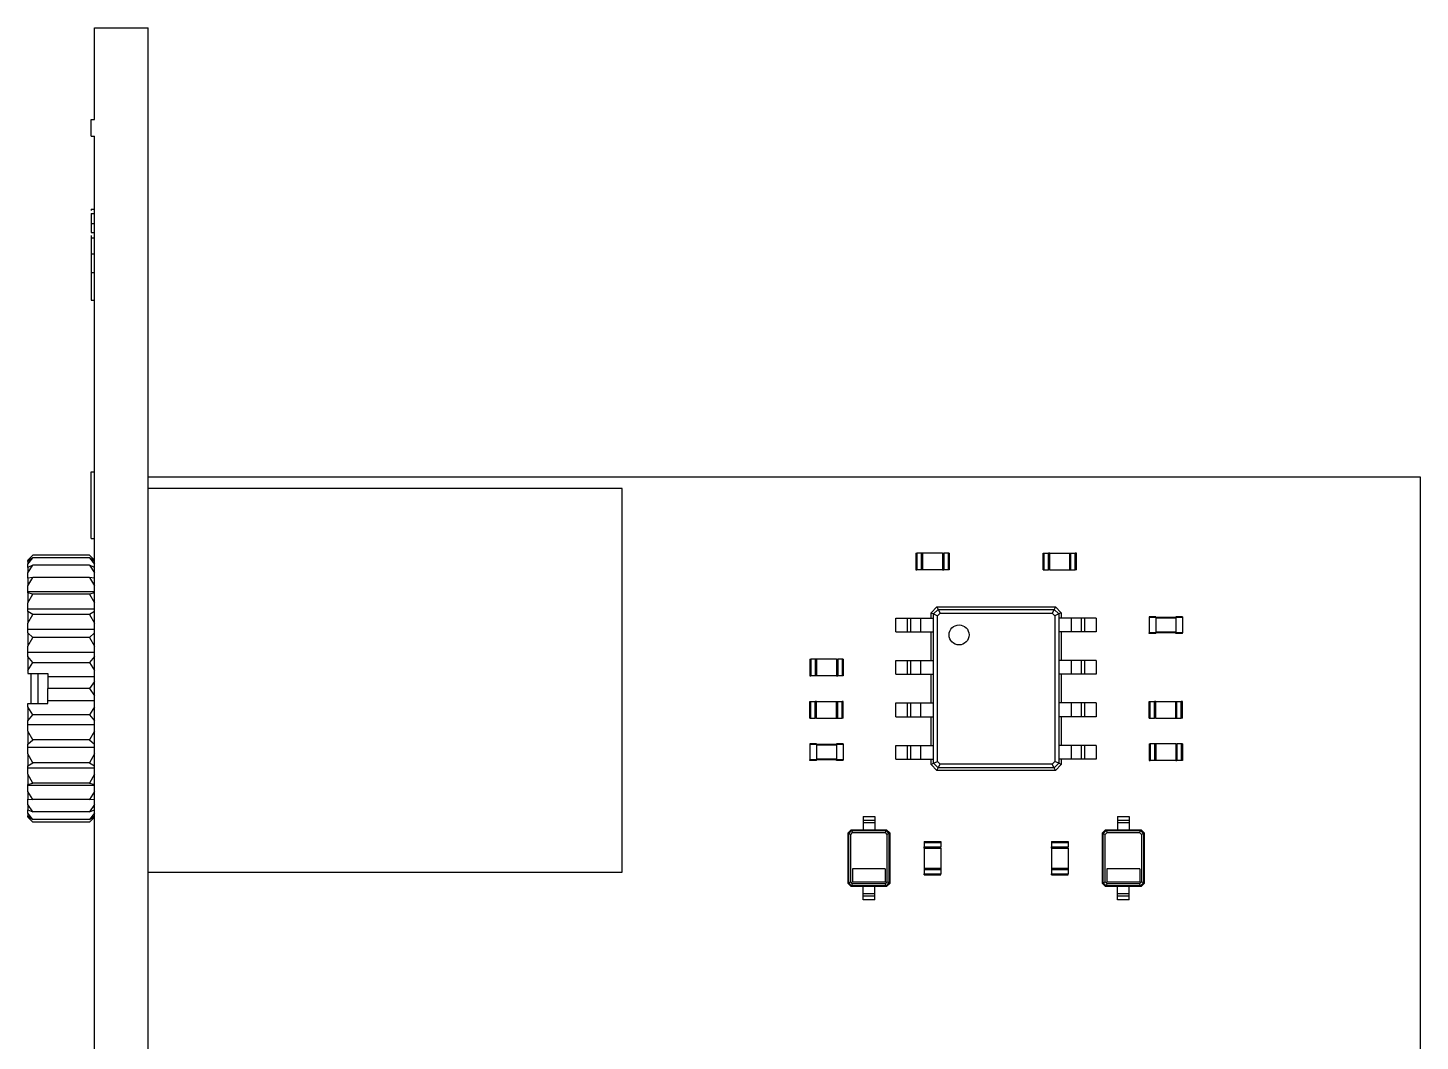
# Model space of a CAD drawing. Extents: x 437 to 795, y 364 to 621.
# Drawn here: x 711.6 to 795, y 560.6 to 621.3 of the extents above; entities that cross this region are included whole.
import ezdxf

# ---------------------------------------------------------------- set-up
doc = ezdxf.new("R2010")
doc.units = 0
doc.layers.get('0').update_dxf_attribs({"linetype": 'CONTINUOUS'})

msp = doc.modelspace()

# ---------------------------------------------------------------- linework, layer by layer
at = {"color": 7, "linetype": 'CONTINUOUS'}
for p, q in [((715.557, 615.845), (715.557, 621.345)), ((715.557, 621.345), (718.757, 621.345)), ((718.757, 364.345), (718.757, 621.345)), ((715.357, 614.845), (715.357, 615.845)), ((715.357, 615.845), (715.557, 615.845)), ((715.357, 614.845), (715.557, 614.845)), ((715.557, 493.345), (715.557, 614.845)), ((715.357, 610.471), (715.557, 610.471)), ((715.357, 610.218), (715.557, 610.218)), ((715.357, 609.61), (715.557, 609.61)), ((715.357, 609.079), (715.557, 609.079)), ((715.357, 608.894), (715.357, 608.759)), ((715.357, 608.759), (715.557, 608.759)), ((715.357, 607.804), (715.557, 607.804)), ((715.357, 606.687), (715.557, 606.687)), ((715.357, 606.547), (715.357, 606.416)), ((715.357, 605.028), (715.557, 605.028)), ((715.357, 590.745), (715.357, 594.745)), ((715.357, 594.745), (715.557, 594.745)), ((718.757, 594.445), (794.957, 594.445)), ((794.957, 594.445), (794.957, 449.665)), ((747.157, 593.745), (718.757, 593.745)), ((747.157, 570.745), (747.157, 593.745)), ((715.357, 590.745), (715.557, 590.745)), ((711.857, 589.745), (711.557, 589.445)), ((711.557, 589.433), (711.857, 589.745)), ((715.257, 589.745), (711.857, 589.745)), ((715.557, 589.445), (715.257, 589.745)), ((715.257, 589.745), (715.557, 589.433)), ((764.747, 589.865), (764.747, 588.865)), ((764.747, 589.865), (764.817, 589.865)), ((764.817, 589.865), (764.817, 588.865)), ((765.077, 589.865), (764.817, 589.865)), ((765.077, 589.865), (765.077, 588.865)), ((765.147, 589.865), (765.077, 589.865)), ((765.147, 589.865), (765.147, 588.865)), ((766.347, 589.865), (765.147, 589.865)), ((766.347, 589.865), (766.347, 588.865)), ((766.347, 589.865), (766.417, 589.865)), ((766.417, 589.865), (766.417, 588.865)), ((766.677, 589.865), (766.417, 589.865)), ((766.677, 589.865), (766.677, 588.865)), ((766.747, 589.865), (766.677, 589.865)), ((766.747, 589.865), (766.747, 588.865)), ((772.367, 588.865), (772.367, 589.865)), ((772.367, 589.865), (772.437, 589.865)), ((772.437, 588.865), (772.437, 589.865)), ((772.437, 589.865), (772.697, 589.865)), ((772.697, 588.865), (772.697, 589.865)), ((772.767, 589.865), (772.697, 589.865)), ((772.767, 589.865), (773.967, 589.865)), ((772.767, 588.865), (772.767, 589.865)), ((773.967, 589.865), (774.037, 589.865)), ((773.967, 588.865), (773.967, 589.865)), ((774.037, 588.865), (774.037, 589.865)), ((774.037, 589.865), (774.297, 589.865)), ((774.297, 588.865), (774.297, 589.865)), ((774.367, 589.865), (774.297, 589.865)), ((774.367, 588.865), (774.367, 589.865)), ((711.557, 589.202), (711.857, 589.591)), ((711.857, 589.591), (711.557, 589.369)), ((711.557, 589.445), (711.557, 589.433)), ((711.557, 589.369), (711.557, 589.433)), ((711.557, 589.369), (711.557, 589.202)), ((711.557, 589.011), (711.557, 589.202)), ((711.557, 588.684), (711.857, 589.136)), ((711.857, 589.136), (711.557, 589.011)), ((711.557, 589.011), (711.557, 588.684)), ((715.257, 589.591), (711.857, 589.591)), ((715.257, 589.136), (711.857, 589.136)), ((715.257, 589.591), (715.557, 589.202)), ((715.557, 589.369), (715.257, 589.591)), ((715.257, 589.136), (715.557, 588.684)), ((715.557, 589.011), (715.257, 589.136)), ((764.747, 588.865), (764.817, 588.865)), ((765.077, 588.865), (764.817, 588.865)), ((765.147, 588.865), (765.077, 588.865)), ((766.347, 588.865), (765.147, 588.865)), ((766.347, 588.865), (766.417, 588.865)), ((766.677, 588.865), (766.417, 588.865)), ((766.747, 588.865), (766.677, 588.865)), ((772.367, 588.865), (772.437, 588.865)), ((772.437, 588.865), (772.697, 588.865)), ((772.767, 588.865), (772.697, 588.865)), ((772.767, 588.865), (773.967, 588.865)), ((773.967, 588.865), (774.037, 588.865)), ((774.037, 588.865), (774.297, 588.865)), ((774.367, 588.865), (774.297, 588.865)), ((711.557, 588.375), (711.557, 588.684)), ((711.557, 587.9), (711.857, 588.397)), ((711.857, 588.397), (711.557, 588.375)), ((711.557, 588.375), (711.557, 587.9)), ((715.257, 588.397), (711.857, 588.397)), ((715.257, 588.397), (715.557, 587.9)), ((715.557, 588.375), (715.257, 588.397)), ((711.557, 587.542), (711.557, 587.9)), ((715.557, 587.542), (711.557, 587.542)), ((711.557, 587.484), (711.557, 587.542)), ((711.857, 587.402), (711.557, 587.484)), ((711.557, 587.484), (711.557, 586.879)), ((711.557, 586.879), (711.857, 587.402)), ((715.257, 587.402), (711.857, 587.402)), ((715.557, 587.484), (715.257, 587.402)), ((715.257, 587.402), (715.557, 586.879)), ((711.557, 586.503), (711.557, 586.879)), ((715.557, 586.503), (711.557, 586.503)), ((711.557, 586.372), (711.557, 586.503)), ((711.857, 586.189), (711.557, 586.372)), ((711.557, 586.372), (711.557, 585.66)), ((715.557, 586.372), (715.257, 586.189)), ((765.657, 586.295), (766.007, 586.645)), ((765.807, 586.22), (766.082, 586.495)), ((766.007, 586.645), (766.082, 586.495)), ((766.007, 586.645), (773.107, 586.645)), ((766.082, 586.495), (773.032, 586.495)), ((766.082, 586.495), (766.197, 586.265)), ((773.032, 586.495), (772.917, 586.265)), ((773.107, 586.645), (773.032, 586.495)), ((773.032, 586.495), (773.307, 586.22)), ((773.107, 586.645), (773.457, 586.295)), ((711.557, 585.66), (711.857, 586.189)), ((711.557, 585.28), (711.557, 585.66)), ((715.257, 586.189), (711.857, 586.189)), ((715.257, 586.189), (715.557, 585.66)), ((763.557, 585.145), (763.557, 585.965)), ((763.557, 585.965), (764.257, 585.965)), ((764.257, 585.145), (764.257, 585.965)), ((764.257, 585.965), (764.457, 585.965)), ((764.457, 585.145), (764.457, 585.965)), ((764.457, 585.965), (765.057, 585.965)), ((765.057, 585.145), (765.057, 585.965)), ((765.057, 585.965), (765.657, 585.965)), ((765.657, 586.295), (765.807, 586.22)), ((765.657, 585.965), (765.657, 586.295)), ((765.657, 585.965), (765.807, 585.965)), ((765.807, 586.22), (766.036, 586.105)), ((765.807, 585.965), (765.807, 586.22)), ((765.807, 585.145), (765.807, 585.965)), ((766.036, 586.105), (766.197, 586.265)), ((766.036, 577.385), (766.036, 586.105)), ((766.197, 586.265), (772.917, 586.265)), ((772.917, 586.265), (773.077, 586.105)), ((773.307, 586.22), (773.077, 586.105)), ((773.077, 586.105), (773.077, 577.385)), ((773.457, 586.295), (773.307, 586.22)), ((773.307, 586.22), (773.307, 585.965)), ((773.307, 585.965), (773.307, 585.145)), ((773.457, 585.965), (773.307, 585.965)), ((773.457, 586.295), (773.457, 585.965)), ((774.057, 585.965), (773.457, 585.965)), ((774.057, 585.965), (774.057, 585.145)), ((774.657, 585.965), (774.057, 585.965)), ((774.657, 585.965), (774.657, 585.145)), ((774.857, 585.965), (774.657, 585.965)), ((774.857, 585.965), (774.857, 585.145)), ((775.557, 585.965), (774.857, 585.965)), ((775.557, 585.965), (775.557, 585.145)), ((778.717, 586.055), (778.717, 586.015)), ((779.117, 586.055), (778.717, 586.055)), ((778.717, 586.015), (778.717, 585.095)), ((779.117, 586.015), (778.717, 586.015)), ((779.117, 586.055), (779.117, 586.015)), ((779.117, 586.015), (779.117, 585.095)), ((780.317, 586.015), (779.117, 586.015)), ((780.317, 585.975), (779.117, 585.975)), ((780.317, 586.055), (780.317, 586.015)), ((780.717, 586.055), (780.317, 586.055)), ((780.317, 586.015), (780.317, 585.095)), ((780.717, 586.015), (780.317, 586.015)), ((780.717, 586.055), (780.717, 586.015)), ((780.717, 586.015), (780.717, 585.095)), ((715.557, 585.28), (711.557, 585.28)), ((711.557, 585.082), (711.557, 585.28)), ((711.857, 584.806), (711.557, 585.082)), ((711.557, 585.082), (711.557, 584.292)), ((711.557, 584.292), (711.857, 584.806)), ((715.257, 584.806), (711.857, 584.806)), ((715.557, 585.082), (715.257, 584.806)), ((715.257, 584.806), (715.557, 584.292)), ((763.557, 585.145), (764.257, 585.145)), ((764.257, 585.145), (764.457, 585.145)), ((764.457, 585.145), (765.057, 585.145)), ((765.057, 585.145), (765.657, 585.145)), ((765.657, 585.145), (765.807, 585.145)), ((765.657, 583.425), (765.657, 585.145)), ((765.807, 583.425), (765.807, 585.145)), ((773.307, 585.145), (773.307, 583.425)), ((773.457, 585.145), (773.307, 585.145)), ((774.057, 585.145), (773.457, 585.145)), ((773.457, 585.145), (773.457, 583.425)), ((774.657, 585.145), (774.057, 585.145)), ((774.857, 585.145), (774.657, 585.145)), ((775.557, 585.145), (774.857, 585.145)), ((779.117, 585.095), (778.717, 585.095)), ((778.717, 585.055), (778.717, 585.095)), ((779.117, 585.055), (778.717, 585.055)), ((780.317, 585.135), (779.117, 585.135)), ((779.117, 585.055), (779.117, 585.095)), ((780.317, 585.095), (779.117, 585.095)), ((780.717, 585.095), (780.317, 585.095)), ((780.317, 585.055), (780.317, 585.095)), ((780.717, 585.055), (780.317, 585.055)), ((780.717, 585.055), (780.717, 585.095)), ((711.557, 583.922), (711.557, 584.292)), ((711.557, 583.664), (711.557, 583.922)), ((711.557, 583.922), (715.557, 583.922)), ((711.857, 583.306), (711.557, 583.664)), ((711.557, 583.664), (711.557, 582.825)), ((711.557, 582.825), (711.857, 583.306)), ((711.857, 583.306), (715.257, 583.306)), ((715.557, 583.664), (715.257, 583.306)), ((715.257, 583.306), (715.557, 582.825)), ((758.397, 583.515), (758.397, 582.515)), ((758.397, 583.515), (758.467, 583.515)), ((758.467, 583.515), (758.467, 582.515)), ((758.727, 583.515), (758.467, 583.515)), ((758.727, 583.515), (758.727, 582.515)), ((758.797, 583.515), (758.727, 583.515)), ((758.797, 583.515), (758.797, 582.515)), ((759.997, 583.515), (758.797, 583.515)), ((759.997, 583.515), (759.997, 582.515)), ((759.997, 583.515), (760.067, 583.515)), ((760.067, 583.515), (760.067, 582.515)), ((760.327, 583.515), (760.067, 583.515)), ((760.327, 583.515), (760.327, 582.515)), ((760.397, 583.515), (760.327, 583.515)), ((760.397, 583.515), (760.397, 582.515)), ((763.557, 582.605), (763.557, 583.425)), ((763.557, 583.425), (764.257, 583.425)), ((764.257, 582.605), (764.257, 583.425)), ((764.257, 583.425), (764.457, 583.425)), ((764.457, 582.605), (764.457, 583.425)), ((764.457, 583.425), (765.057, 583.425)), ((765.057, 582.605), (765.057, 583.425)), ((765.057, 583.425), (765.657, 583.425)), ((765.657, 583.425), (765.807, 583.425)), ((765.807, 582.605), (765.807, 583.425)), ((773.307, 583.425), (773.307, 582.605)), ((773.457, 583.425), (773.307, 583.425)), ((774.057, 583.425), (773.457, 583.425)), ((774.057, 583.425), (774.057, 582.605)), ((774.657, 583.425), (774.057, 583.425)), ((774.657, 583.425), (774.657, 582.605)), ((774.857, 583.425), (774.657, 583.425)), ((774.857, 583.425), (774.857, 582.605)), ((775.557, 583.425), (774.857, 583.425)), ((775.557, 583.425), (775.557, 582.605)), ((711.557, 582.825), (711.557, 582.645)), ((711.557, 582.645), (712.757, 582.645)), ((711.757, 580.845), (711.757, 582.645)), ((712.157, 582.645), (712.157, 580.845)), ((712.757, 582.645), (712.757, 582.48)), ((712.757, 582.48), (712.757, 581.745)), ((712.757, 582.48), (715.557, 582.48)), ((715.557, 582.172), (715.257, 581.745)), ((758.397, 582.515), (758.467, 582.515)), ((758.727, 582.515), (758.467, 582.515)), ((758.797, 582.515), (758.727, 582.515)), ((759.997, 582.515), (758.797, 582.515)), ((759.997, 582.515), (760.067, 582.515)), ((760.327, 582.515), (760.067, 582.515)), ((760.397, 582.515), (760.327, 582.515)), ((763.557, 582.605), (764.257, 582.605)), ((764.257, 582.605), (764.457, 582.605)), ((764.457, 582.605), (765.057, 582.605)), ((765.057, 582.605), (765.657, 582.605)), ((765.657, 582.605), (765.807, 582.605)), ((765.657, 580.885), (765.657, 582.605)), ((765.807, 580.885), (765.807, 582.605)), ((773.307, 582.605), (773.307, 580.885)), ((773.457, 582.605), (773.307, 582.605)), ((774.057, 582.605), (773.457, 582.605)), ((773.457, 582.605), (773.457, 580.885)), ((774.657, 582.605), (774.057, 582.605)), ((774.857, 582.605), (774.657, 582.605)), ((775.557, 582.605), (774.857, 582.605)), ((715.257, 581.745), (712.757, 581.745)), ((712.757, 581.01), (712.757, 581.745)), ((715.257, 581.745), (715.557, 581.317)), ((711.557, 580.664), (711.557, 580.845)), ((711.557, 580.845), (712.757, 580.845)), ((711.857, 580.184), (711.557, 580.664)), ((711.557, 580.664), (711.557, 579.825)), ((715.557, 581.01), (712.757, 581.01)), ((712.757, 580.845), (712.757, 581.01)), ((715.557, 580.664), (715.257, 580.184)), ((758.397, 579.975), (758.397, 580.975)), ((758.397, 580.975), (758.467, 580.975)), ((758.467, 579.975), (758.467, 580.975)), ((758.467, 580.975), (758.727, 580.975)), ((758.727, 579.975), (758.727, 580.975)), ((758.797, 580.975), (758.727, 580.975)), ((758.797, 579.975), (758.797, 580.975)), ((758.797, 580.975), (759.997, 580.975)), ((759.997, 580.975), (760.067, 580.975)), ((759.997, 579.975), (759.997, 580.975)), ((760.067, 579.975), (760.067, 580.975)), ((760.067, 580.975), (760.327, 580.975)), ((760.327, 579.975), (760.327, 580.975)), ((760.397, 580.975), (760.327, 580.975)), ((760.397, 579.975), (760.397, 580.975)), ((763.557, 580.065), (763.557, 580.885)), ((763.557, 580.885), (764.257, 580.885)), ((764.257, 580.065), (764.257, 580.885)), ((764.257, 580.885), (764.457, 580.885)), ((764.457, 580.065), (764.457, 580.885)), ((764.457, 580.885), (765.057, 580.885)), ((765.057, 580.065), (765.057, 580.885)), ((765.057, 580.885), (765.657, 580.885)), ((765.657, 580.885), (765.807, 580.885)), ((765.807, 580.065), (765.807, 580.885)), ((773.307, 580.885), (773.307, 580.065)), ((773.457, 580.885), (773.307, 580.885)), ((774.057, 580.885), (773.457, 580.885)), ((774.057, 580.885), (774.057, 580.065)), ((774.657, 580.885), (774.057, 580.885)), ((774.657, 580.885), (774.657, 580.065)), ((774.857, 580.885), (774.657, 580.885)), ((774.857, 580.885), (774.857, 580.065)), ((775.557, 580.885), (774.857, 580.885)), ((775.557, 580.885), (775.557, 580.065)), ((778.717, 579.975), (778.717, 580.975)), ((778.717, 580.975), (778.787, 580.975)), ((778.787, 579.975), (778.787, 580.975)), ((778.787, 580.975), (779.047, 580.975)), ((779.047, 579.975), (779.047, 580.975)), ((779.117, 580.975), (779.047, 580.975)), ((779.117, 579.975), (779.117, 580.975)), ((779.117, 580.975), (780.317, 580.975)), ((780.317, 580.975), (780.387, 580.975)), ((780.317, 579.975), (780.317, 580.975)), ((780.387, 579.975), (780.387, 580.975)), ((780.387, 580.975), (780.647, 580.975)), ((780.647, 579.975), (780.647, 580.975)), ((780.717, 580.975), (780.647, 580.975)), ((780.717, 579.975), (780.717, 580.975)), ((711.557, 579.825), (711.857, 580.184)), ((711.557, 579.568), (711.557, 579.825)), ((715.257, 580.184), (711.857, 580.184)), ((715.257, 580.184), (715.557, 579.825)), ((758.397, 579.975), (758.467, 579.975)), ((758.467, 579.975), (758.727, 579.975)), ((758.797, 579.975), (758.727, 579.975)), ((758.797, 579.975), (759.997, 579.975)), ((759.997, 579.975), (760.067, 579.975)), ((760.067, 579.975), (760.327, 579.975)), ((760.397, 579.975), (760.327, 579.975)), ((763.557, 580.065), (764.257, 580.065)), ((764.257, 580.065), (764.457, 580.065)), ((764.457, 580.065), (765.057, 580.065)), ((765.057, 580.065), (765.657, 580.065)), ((765.657, 580.065), (765.807, 580.065)), ((765.657, 578.345), (765.657, 580.065)), ((765.807, 578.345), (765.807, 580.065)), ((773.307, 580.065), (773.307, 578.345)), ((773.457, 580.065), (773.307, 580.065)), ((774.057, 580.065), (773.457, 580.065)), ((773.457, 580.065), (773.457, 578.345)), ((774.657, 580.065), (774.057, 580.065)), ((774.857, 580.065), (774.657, 580.065)), ((775.557, 580.065), (774.857, 580.065)), ((778.717, 579.975), (778.787, 579.975)), ((778.787, 579.975), (779.047, 579.975)), ((779.117, 579.975), (779.047, 579.975)), ((779.117, 579.975), (780.317, 579.975)), ((780.317, 579.975), (780.387, 579.975)), ((780.387, 579.975), (780.647, 579.975)), ((780.717, 579.975), (780.647, 579.975)), ((715.557, 579.568), (711.557, 579.568)), ((711.557, 579.198), (711.557, 579.568)), ((711.857, 578.683), (711.557, 579.198)), ((711.557, 579.198), (711.557, 578.408)), ((715.557, 579.198), (715.257, 578.683)), ((711.557, 578.408), (711.857, 578.683)), ((711.557, 578.209), (711.557, 578.408)), ((715.557, 578.209), (711.557, 578.209)), ((711.557, 577.829), (711.557, 578.209)), ((715.257, 578.683), (711.857, 578.683)), ((715.257, 578.683), (715.557, 578.408)), ((758.397, 578.435), (758.397, 578.395)), ((758.797, 578.435), (758.397, 578.435)), ((758.797, 578.395), (758.397, 578.395)), ((758.397, 578.395), (758.397, 577.475)), ((758.797, 578.435), (758.797, 578.395)), ((758.797, 578.395), (758.797, 577.475)), ((759.997, 578.395), (758.797, 578.395)), ((759.997, 578.355), (758.797, 578.355)), ((759.997, 578.435), (759.997, 578.395)), ((760.397, 578.435), (759.997, 578.435)), ((760.397, 578.395), (759.997, 578.395)), ((759.997, 578.395), (759.997, 577.475)), ((760.397, 578.435), (760.397, 578.395)), ((760.397, 578.395), (760.397, 577.475)), ((763.557, 577.525), (763.557, 578.345)), ((763.557, 578.345), (764.257, 578.345)), ((764.257, 577.525), (764.257, 578.345)), ((764.257, 578.345), (764.457, 578.345)), ((764.457, 577.525), (764.457, 578.345)), ((764.457, 578.345), (765.057, 578.345)), ((765.057, 577.525), (765.057, 578.345)), ((765.057, 578.345), (765.657, 578.345)), ((765.657, 578.345), (765.807, 578.345)), ((765.807, 577.525), (765.807, 578.345)), ((773.307, 578.345), (773.307, 577.525)), ((773.457, 578.345), (773.307, 578.345)), ((774.057, 578.345), (773.457, 578.345)), ((774.057, 578.345), (774.057, 577.525)), ((774.657, 578.345), (774.057, 578.345)), ((774.657, 578.345), (774.657, 577.525)), ((774.857, 578.345), (774.657, 578.345)), ((774.857, 578.345), (774.857, 577.525)), ((775.557, 578.345), (774.857, 578.345)), ((775.557, 578.345), (775.557, 577.525)), ((778.717, 578.435), (778.717, 577.435)), ((778.717, 578.435), (778.787, 578.435)), ((778.787, 578.435), (778.787, 577.435)), ((779.047, 578.435), (778.787, 578.435)), ((779.047, 578.435), (779.047, 577.435)), ((779.117, 578.435), (779.047, 578.435)), ((779.117, 578.435), (779.117, 577.435)), ((780.317, 578.435), (779.117, 578.435)), ((780.317, 578.435), (780.317, 577.435)), ((780.317, 578.435), (780.387, 578.435)), ((780.387, 578.435), (780.387, 577.435)), ((780.647, 578.435), (780.387, 578.435)), ((780.647, 578.435), (780.647, 577.435)), ((780.717, 578.435), (780.647, 578.435)), ((780.717, 578.435), (780.717, 577.435)), ((711.857, 577.3), (711.557, 577.829)), ((711.557, 577.829), (711.557, 577.118)), ((711.557, 577.118), (711.857, 577.3)), ((715.257, 577.3), (711.857, 577.3)), ((715.557, 577.829), (715.257, 577.3)), ((715.257, 577.3), (715.557, 577.118)), ((758.397, 577.435), (758.397, 577.475)), ((758.797, 577.475), (758.397, 577.475)), ((758.797, 577.435), (758.397, 577.435)), ((759.997, 577.515), (758.797, 577.515)), ((758.797, 577.435), (758.797, 577.475)), ((759.997, 577.475), (758.797, 577.475)), ((759.997, 577.435), (759.997, 577.475)), ((760.397, 577.475), (759.997, 577.475)), ((760.397, 577.435), (759.997, 577.435)), ((760.397, 577.435), (760.397, 577.475)), ((763.557, 577.525), (764.257, 577.525)), ((764.257, 577.525), (764.457, 577.525)), ((764.457, 577.525), (765.057, 577.525)), ((765.057, 577.525), (765.657, 577.525)), ((765.657, 577.525), (765.807, 577.525)), ((765.657, 577.195), (765.657, 577.525)), ((765.657, 577.195), (765.807, 577.27)), ((766.007, 576.845), (765.657, 577.195)), ((765.807, 577.27), (765.807, 577.525)), ((765.807, 577.27), (766.036, 577.385)), ((766.082, 576.995), (765.807, 577.27)), ((766.197, 577.224), (766.036, 577.385)), ((766.082, 576.995), (766.197, 577.224)), ((772.917, 577.224), (766.197, 577.224)), ((773.077, 577.385), (772.917, 577.224)), ((773.032, 576.995), (772.917, 577.224)), ((773.307, 577.27), (773.032, 576.995)), ((773.307, 577.27), (773.077, 577.385)), ((773.457, 577.195), (773.107, 576.845)), ((773.307, 577.525), (773.307, 577.27)), ((773.457, 577.525), (773.307, 577.525)), ((773.457, 577.195), (773.307, 577.27)), ((774.057, 577.525), (773.457, 577.525)), ((773.457, 577.525), (773.457, 577.195)), ((774.657, 577.525), (774.057, 577.525)), ((774.857, 577.525), (774.657, 577.525)), ((775.557, 577.525), (774.857, 577.525)), ((778.717, 577.435), (778.787, 577.435)), ((779.047, 577.435), (778.787, 577.435)), ((779.117, 577.435), (779.047, 577.435)), ((780.317, 577.435), (779.117, 577.435)), ((780.317, 577.435), (780.387, 577.435)), ((780.647, 577.435), (780.387, 577.435)), ((780.717, 577.435), (780.647, 577.435)), ((711.557, 576.987), (711.557, 577.118)), ((715.557, 576.987), (711.557, 576.987)), ((711.557, 576.611), (711.557, 576.987)), ((711.857, 576.088), (711.557, 576.611)), ((711.557, 576.611), (711.557, 576.006)), ((715.557, 576.611), (715.257, 576.088)), ((766.007, 576.845), (766.082, 576.995)), ((773.107, 576.845), (766.007, 576.845)), ((773.032, 576.995), (766.082, 576.995)), ((773.107, 576.845), (773.032, 576.995)), ((711.557, 576.006), (711.857, 576.088)), ((711.557, 575.947), (711.557, 576.006)), ((715.557, 575.947), (711.557, 575.947)), ((711.557, 575.59), (711.557, 575.947)), ((711.857, 575.093), (711.557, 575.59)), ((711.557, 575.59), (711.557, 575.115)), ((715.257, 576.088), (711.857, 576.088)), ((715.257, 576.088), (715.557, 576.006)), ((715.557, 575.59), (715.257, 575.093)), ((711.557, 575.115), (711.857, 575.093)), ((711.557, 574.806), (711.557, 575.115)), ((711.857, 574.354), (711.557, 574.806)), ((711.557, 574.806), (711.557, 574.478)), ((715.257, 575.093), (711.857, 575.093)), ((715.257, 575.093), (715.557, 575.115)), ((715.557, 574.806), (715.257, 574.354)), ((711.557, 574.478), (711.857, 574.354)), ((711.557, 574.288), (711.557, 574.478)), ((711.857, 573.899), (711.557, 574.288)), ((711.557, 574.288), (711.557, 574.121)), ((711.557, 574.121), (711.857, 573.899)), ((711.557, 574.057), (711.557, 574.121)), ((711.857, 573.745), (711.557, 574.057)), ((711.557, 574.057), (711.557, 574.045)), ((711.557, 574.045), (711.857, 573.745)), ((715.257, 574.354), (711.857, 574.354)), ((715.257, 573.899), (711.857, 573.899)), ((715.257, 574.354), (715.557, 574.478)), ((715.557, 574.288), (715.257, 573.899)), ((715.257, 573.899), (715.557, 574.121)), ((715.557, 574.057), (715.257, 573.745)), ((715.257, 573.745), (715.557, 574.045)), ((761.587, 574.085), (762.287, 574.085)), ((761.587, 574.085), (761.587, 573.865)), ((761.587, 573.865), (762.287, 573.865)), ((761.587, 573.865), (761.587, 573.725)), ((762.287, 574.085), (762.287, 573.865)), ((762.287, 573.865), (762.287, 573.725)), ((776.827, 574.085), (777.527, 574.085)), ((776.827, 574.085), (776.827, 573.865)), ((776.827, 573.865), (777.527, 573.865)), ((776.827, 573.865), (776.827, 573.725)), ((777.527, 574.085), (777.527, 573.865)), ((777.527, 573.865), (777.527, 573.725)), ((715.257, 573.745), (711.857, 573.745)), ((760.687, 573.095), (760.877, 573.285)), ((760.687, 573.095), (760.737, 573.07)), ((760.687, 570.075), (760.687, 573.095)), ((760.737, 573.07), (760.902, 573.235)), ((760.737, 573.07), (760.856, 573.01)), ((760.737, 570.1), (760.737, 573.07)), ((760.856, 573.01), (760.961, 573.115)), ((760.856, 570.16), (760.856, 573.01)), ((760.877, 573.285), (760.902, 573.235)), ((760.877, 573.285), (761.587, 573.285)), ((760.902, 573.235), (761.587, 573.235)), ((760.902, 573.235), (760.961, 573.115)), ((760.961, 573.115), (762.912, 573.115)), ((761.587, 573.725), (762.287, 573.725)), ((761.587, 573.725), (761.587, 573.285)), ((761.587, 573.285), (762.287, 573.285)), ((761.587, 573.285), (761.587, 573.235)), ((761.587, 573.235), (762.287, 573.235)), ((762.287, 573.725), (762.287, 573.285)), ((762.287, 573.285), (762.287, 573.235)), ((762.287, 573.285), (762.997, 573.285)), ((762.287, 573.235), (762.972, 573.235)), ((762.972, 573.235), (762.912, 573.115)), ((762.912, 573.115), (763.017, 573.01)), ((762.997, 573.285), (762.972, 573.235)), ((762.972, 573.235), (763.137, 573.07)), ((762.997, 573.285), (763.187, 573.095)), ((763.137, 573.07), (763.017, 573.01)), ((763.017, 573.01), (763.017, 570.16)), ((763.187, 573.095), (763.137, 573.07)), ((763.137, 573.07), (763.137, 570.1)), ((763.187, 573.095), (763.187, 570.075)), ((775.927, 573.095), (776.117, 573.285)), ((775.927, 573.095), (775.977, 573.07)), ((775.927, 570.075), (775.927, 573.095)), ((775.977, 573.07), (776.142, 573.235)), ((775.977, 573.07), (776.096, 573.01)), ((775.977, 570.1), (775.977, 573.07)), ((776.096, 573.01), (776.201, 573.115)), ((776.096, 570.16), (776.096, 573.01)), ((776.117, 573.285), (776.142, 573.235)), ((776.117, 573.285), (776.827, 573.285)), ((776.142, 573.235), (776.827, 573.235)), ((776.142, 573.235), (776.201, 573.115)), ((776.201, 573.115), (778.152, 573.115)), ((776.827, 573.725), (777.527, 573.725)), ((776.827, 573.725), (776.827, 573.285)), ((776.827, 573.285), (777.527, 573.285)), ((776.827, 573.285), (776.827, 573.235)), ((776.827, 573.235), (777.527, 573.235)), ((777.527, 573.725), (777.527, 573.285)), ((777.527, 573.285), (777.527, 573.235)), ((777.527, 573.285), (778.237, 573.285)), ((777.527, 573.235), (778.212, 573.235)), ((778.212, 573.235), (778.152, 573.115)), ((778.152, 573.115), (778.257, 573.01)), ((778.237, 573.285), (778.212, 573.235)), ((778.212, 573.235), (778.377, 573.07)), ((778.237, 573.285), (778.427, 573.095)), ((778.377, 573.07), (778.257, 573.01)), ((778.257, 573.01), (778.257, 570.16)), ((778.427, 573.095), (778.377, 573.07)), ((778.377, 573.07), (778.377, 570.1)), ((778.427, 573.095), (778.427, 570.075)), ((765.247, 572.585), (766.247, 572.585)), ((765.247, 572.585), (765.247, 572.515)), ((765.247, 572.515), (766.247, 572.515)), ((765.247, 572.515), (765.247, 572.255)), ((765.247, 572.185), (765.247, 572.255)), ((765.247, 572.255), (766.247, 572.255)), ((765.247, 572.185), (765.247, 570.985)), ((765.247, 572.185), (766.247, 572.185)), ((766.247, 572.585), (766.247, 572.515)), ((766.247, 572.515), (766.247, 572.255)), ((766.247, 572.185), (766.247, 572.255)), ((766.247, 572.185), (766.247, 570.985)), ((772.867, 572.585), (773.867, 572.585)), ((772.867, 572.585), (772.867, 572.515)), ((772.867, 572.515), (772.867, 572.255)), ((772.867, 572.515), (773.867, 572.515)), ((772.867, 572.255), (773.867, 572.255)), ((772.867, 572.185), (772.867, 572.255)), ((772.867, 572.185), (772.867, 570.985)), ((772.867, 572.185), (773.867, 572.185)), ((773.867, 572.585), (773.867, 572.515)), ((773.867, 572.515), (773.867, 572.255)), ((773.867, 572.185), (773.867, 572.255)), ((773.867, 572.185), (773.867, 570.985)), ((718.757, 570.745), (747.157, 570.745)), ((762.917, 570.954), (760.956, 570.954)), ((760.956, 570.954), (760.956, 570.154)), ((762.917, 570.954), (762.917, 570.154)), ((765.247, 570.985), (765.247, 570.915)), ((765.247, 570.985), (766.247, 570.985)), ((765.247, 570.915), (765.247, 570.655)), ((765.247, 570.915), (766.247, 570.915)), ((765.247, 570.655), (766.247, 570.655)), ((765.247, 570.585), (765.247, 570.655)), ((765.247, 570.585), (766.247, 570.585)), ((766.247, 570.985), (766.247, 570.915)), ((766.247, 570.915), (766.247, 570.655)), ((766.247, 570.585), (766.247, 570.655)), ((772.867, 570.985), (772.867, 570.915)), ((772.867, 570.985), (773.867, 570.985)), ((772.867, 570.915), (772.867, 570.655)), ((772.867, 570.915), (773.867, 570.915)), ((772.867, 570.655), (773.867, 570.655)), ((772.867, 570.585), (772.867, 570.655)), ((772.867, 570.585), (773.867, 570.585)), ((773.867, 570.985), (773.867, 570.915)), ((773.867, 570.915), (773.867, 570.655)), ((773.867, 570.585), (773.867, 570.655)), ((778.157, 570.954), (776.196, 570.954)), ((776.196, 570.954), (776.196, 570.154)), ((778.157, 570.954), (778.157, 570.154)), ((760.687, 570.075), (760.737, 570.1)), ((760.877, 569.885), (760.687, 570.075)), ((760.737, 570.1), (760.856, 570.16)), ((760.902, 569.935), (760.737, 570.1)), ((760.961, 570.054), (760.856, 570.16)), ((760.877, 569.885), (760.902, 569.935)), ((761.587, 569.885), (760.877, 569.885)), ((760.902, 569.935), (760.961, 570.054)), ((761.587, 569.935), (760.902, 569.935)), ((762.917, 570.154), (760.956, 570.154)), ((762.912, 570.054), (760.961, 570.054)), ((762.287, 569.935), (761.587, 569.935)), ((761.587, 569.885), (761.587, 569.935)), ((761.587, 569.445), (761.587, 569.885)), ((762.287, 569.885), (761.587, 569.885)), ((762.972, 569.935), (762.287, 569.935)), ((762.287, 569.885), (762.287, 569.935)), ((762.997, 569.885), (762.287, 569.885)), ((762.287, 569.445), (762.287, 569.885)), ((763.017, 570.16), (762.912, 570.054)), ((762.972, 569.935), (762.912, 570.054)), ((763.137, 570.1), (762.972, 569.935)), ((762.997, 569.885), (762.972, 569.935)), ((763.187, 570.075), (762.997, 569.885)), ((763.137, 570.1), (763.017, 570.16)), ((763.187, 570.075), (763.137, 570.1)), ((775.927, 570.075), (775.977, 570.1)), ((776.117, 569.885), (775.927, 570.075)), ((775.977, 570.1), (776.096, 570.16)), ((776.142, 569.935), (775.977, 570.1)), ((776.201, 570.054), (776.096, 570.16)), ((776.117, 569.885), (776.142, 569.935)), ((776.827, 569.885), (776.117, 569.885)), ((776.142, 569.935), (776.201, 570.054)), ((776.827, 569.935), (776.142, 569.935)), ((778.157, 570.154), (776.196, 570.154)), ((778.152, 570.054), (776.201, 570.054)), ((777.527, 569.935), (776.827, 569.935)), ((776.827, 569.885), (776.827, 569.935)), ((777.527, 569.885), (776.827, 569.885)), ((776.827, 569.445), (776.827, 569.885)), ((778.212, 569.935), (777.527, 569.935)), ((777.527, 569.885), (777.527, 569.935)), ((778.237, 569.885), (777.527, 569.885)), ((777.527, 569.445), (777.527, 569.885)), ((778.257, 570.16), (778.152, 570.054)), ((778.212, 569.935), (778.152, 570.054)), ((778.377, 570.1), (778.212, 569.935)), ((778.237, 569.885), (778.212, 569.935)), ((778.427, 570.075), (778.237, 569.885)), ((778.377, 570.1), (778.257, 570.16)), ((778.427, 570.075), (778.377, 570.1)), ((762.287, 569.445), (761.587, 569.445)), ((761.587, 569.305), (761.587, 569.445)), ((762.287, 569.305), (761.587, 569.305)), ((761.587, 569.085), (761.587, 569.305)), ((762.287, 569.085), (761.587, 569.085)), ((762.287, 569.305), (762.287, 569.445)), ((762.287, 569.085), (762.287, 569.305)), ((777.527, 569.445), (776.827, 569.445)), ((776.827, 569.305), (776.827, 569.445)), ((777.527, 569.305), (776.827, 569.305)), ((776.827, 569.085), (776.827, 569.305)), ((777.527, 569.085), (776.827, 569.085)), ((777.527, 569.305), (777.527, 569.445)), ((777.527, 569.085), (777.527, 569.305))]:
    msp.add_line(p, q, dxfattribs=at)
msp.add_circle((767.336, 584.965), 0.6, dxfattribs=at)
for points, knots in [([(715.357, 610.471), (715.357, 610.475), (715.357, 610.479), (715.357, 610.405), (715.357, 610.404)], [0, 0, 0, 0, 0.9763741, 1, 1, 1, 1]), ([(715.357, 610.218), (715.357, 610.207), (715.357, 610.191), (715.357, 609.974), (715.357, 609.793), (715.357, 609.671), (715.357, 609.61)], [0, 0, 0, 0, 0.5001447, 0.7503202, 0.8755578, 1, 1, 1, 1]), ([(715.357, 609.61), (715.357, 609.475), (715.357, 609.307), (715.357, 609.152), (715.357, 609.089), (715.357, 609.083), (715.357, 609.079)], [0, 0, 0, 0, 0.4996464, 0.6247957, 0.7500041, 1, 1, 1, 1]), ([(715.357, 608.759), (715.357, 608.685), (715.357, 608.538), (715.357, 608.286), (715.357, 608.017), (715.357, 607.889), (715.357, 607.804)], [0, 0, 0, 0, 0.12476, 0.249597, 0.498706, 1, 1, 1, 1]), ([(715.357, 607.804), (715.357, 607.705), (715.357, 607.555), (715.357, 607.227), (715.357, 606.938), (715.357, 606.771), (715.357, 606.687)], [0, 0, 0, 0, 0.500916, 0.750346, 0.875197, 1, 1, 1, 1]), ([(715.357, 606.687), (715.357, 606.545), (715.357, 606.261), (715.357, 605.84), (715.357, 605.427), (715.357, 605.127), (715.357, 605.061), (715.357, 605.028)], [0, 0, 0, 0, 0.1238447, 0.2490459, 0.4991602, 0.7497071, 1, 1, 1, 1])]:
    msp.add_open_spline(points, degree=3, knots=knots, dxfattribs=at)

doc.saveas('drawing.dxf')
